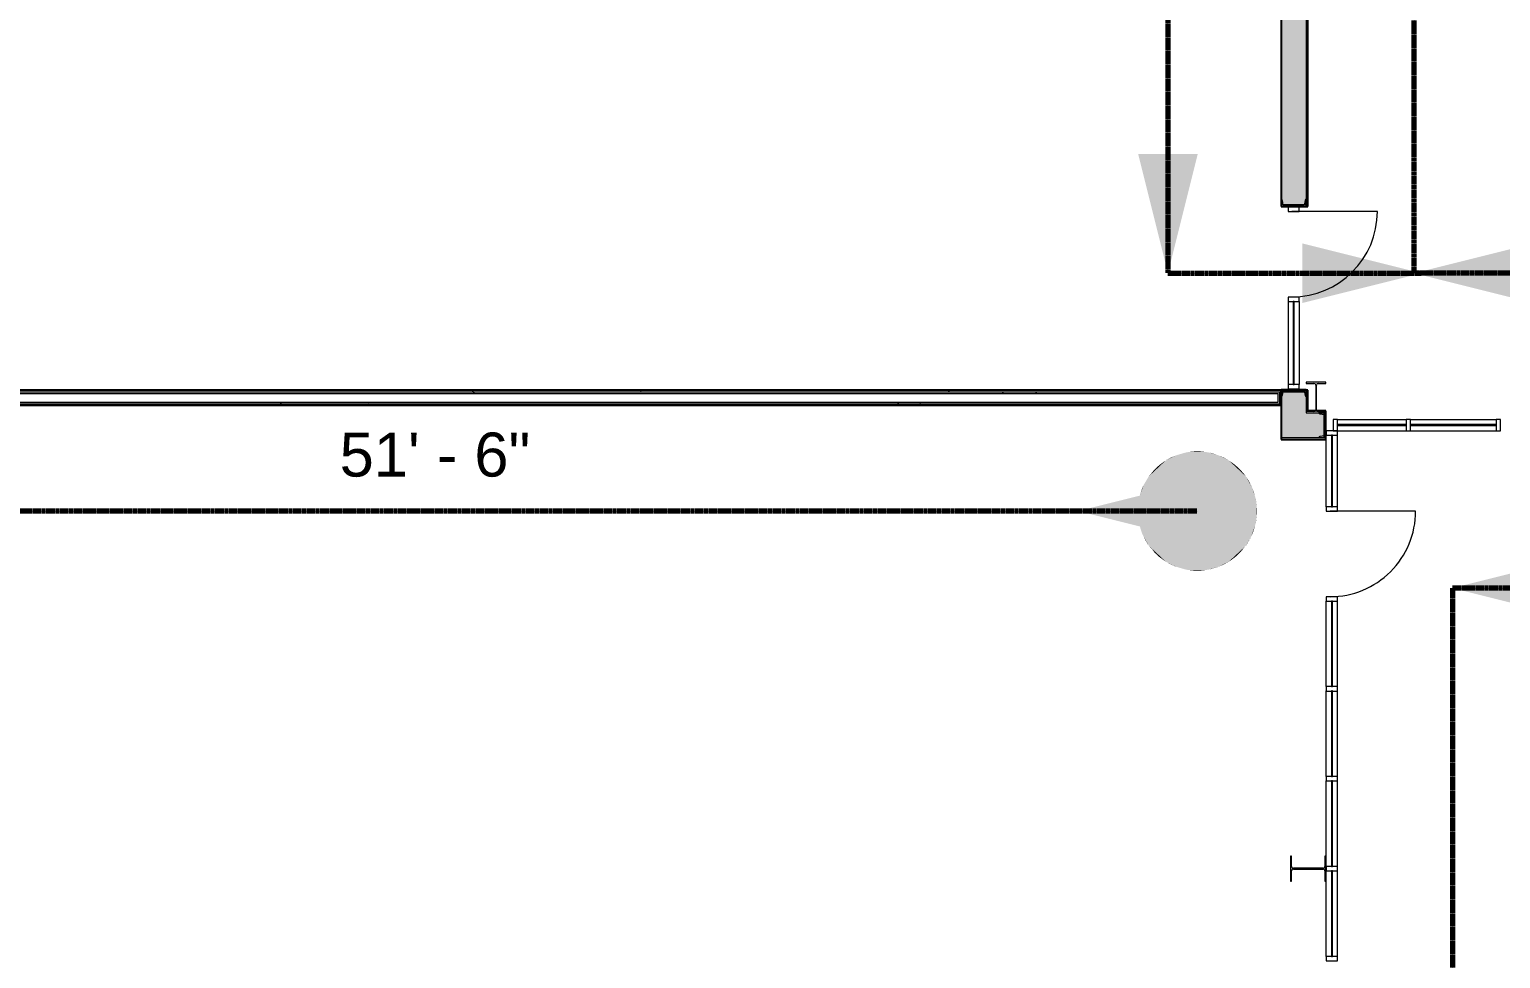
# Model space of a CAD drawing. Header units: inches. Extents: x 0 to 26364, y -23034 to 792.
# Drawn here: x 22278 to 22870, y -22579 to -22205 of the extents above; entities that cross this region are included whole.
import ezdxf

# ---------------------------------------------------------------- set-up
doc = ezdxf.new("R2010")
doc.units = ezdxf.units.IN
doc.header["$MEASUREMENT"] = 0
doc.linetypes.add('Dash', pattern=[0.25, 0.125, -0.125])
for name, color, linetype, lineweight in [('A-ANNO-IDEN', 131, 'Continuous', 9), ('A-ANNO-NOTE', 131, 'Continuous', 9), ('A-DOOR', 31, 'Continuous', 13), ('A-GENM', 13, 'Continuous', 13), ('A-GLAZ-CURT', 52, 'Continuous', 13), ('A-GLAZ-CWMG', 51, 'Continuous', 13), ('A-WALL', 113, 'Continuous', 13), ('A-WALL-PATT', 111, 'Continuous', 25), ('I-WALL', 2, 'Continuous', 13), ('S-COLS', 52, 'Continuous', 13)]:
    doc.layers.add(name, color=color, linetype=linetype, lineweight=lineweight)
doc.styles.add('Arial_1', font='arial.ttf', dxfattribs={"height": 17.703593})
pattern_1 = [(161.57, (0.96, 0.96), (-7.6802237, -0.0009796), [0, -54.643, 6.067, 0]), (18.43, (-0.96, 0.96), (-7.6802237, 0.0009796), [0, -54.643, 6.067, 0]), (108.43, (0.96, 0.96), (3.8382953, -19.20136532), [18.211, -42.499]), (71.57, (-0.96, 0.96), (3.8382953, 19.20136532), [18.211, -42.499])]
pattern_2 = [(45, (0, 0), (-19.00703, 19.00703), []), (45, (0, 28.8), (-19.00703, 19.00703), [])]
pattern_3 = [(0, (0, 0), (61.44, 15.36), [2.534, -43.546, 2.534, -43.546, -245.76]), (0, (0, 0), (61.44, 15.36), [-92.16, 2.534, -89.626, 2.534, -43.546, -107.52]), (0, (0, 0), (61.44, 15.36), [-230.4, 2.534, -28.186, 2.534, -74.266]), (120, (23.04, 7.68), (-44.02215, 45.528601), [2.534, -43.546, 2.534, -43.546, -245.76]), (120, (23.04, 7.68), (-44.02215, 45.528601), [-92.16, 2.534, -89.626, 2.534, -43.546, -107.52]), (120, (23.04, 7.68), (-44.02215, 45.528601), [-230.4, 2.534, -28.186, 2.534, -74.266]), (240, (30.72, 38.4), (-17.41785, -60.888601), [2.534, -43.546, 2.534, -43.546, -245.76]), (240, (30.72, 38.4), (-17.41785, -60.888601), [-92.16, 2.534, -89.626, 2.534, -43.546, -107.52]), (240, (30.72, 38.4), (-17.41785, -60.888601), [-230.4, 2.534, -28.186, 2.534, -74.266])]

# ---------------------------------------------------------------- blocks, each defined once
blk = doc.blocks.new('System Panel - Interior Glazing-1220293-Egress Plan')
at = {"layer": 'A-GLAZ-CURT', "lineweight": 9}
for p, q in [((17.21875, -0.5625), (-17.21875, -0.5625)), ((-17.21875, -0.5625), (-17.21875, -0.9375)), ((-17.21875, -0.9375), (17.21875, -0.9375)), ((17.21875, -0.9375), (17.21875, -0.5625))]:
    blk.add_line(p, q, dxfattribs=at)
blk = doc.blocks.new('System Panel - Interior Glazing-1316041-Egress Plan')
at = {"layer": 'A-GLAZ-CURT', "lineweight": 9}
for p, q in [((13.84375, -0.5625), (-13.84375, -0.5625)), ((-13.84375, -0.5625), (-13.84375, -0.9375)), ((-13.84375, -0.9375), (13.84375, -0.9375)), ((13.84375, -0.9375), (13.84375, -0.5625))]:
    blk.add_line(p, q, dxfattribs=at)
blk = doc.blocks.new('Rectangular Mullion - Interior 1_75_ x 4_5_-1179494-Egress Plan')
at = {"layer": 'A-GLAZ-CWMG'}
for p, q in [((24570.45, -22362.3), (24604.89, -22362.3)), ((24570.45, -22366.8), (24604.89, -22366.8))]:
    blk.add_line(p, q, dxfattribs=at)
blk = doc.blocks.new('Rectangular Mullion - Interior 1_75_ x 4_5_-1316040-Egress Plan')
at = {"layer": 'A-GLAZ-CWMG'}
for p, q in [((22804.02, -22362.3), (22831.7, -22362.3)), ((22804.02, -22366.8), (22831.7, -22366.8))]:
    blk.add_line(p, q, dxfattribs=at)
blk = doc.blocks.new('Rectangular Mullion - Interior 1_75_ x 4_5_-1220297-Egress Plan')
at = {"layer": 'A-GLAZ-CWMG'}
for p, q in [((-1.75, 3), (0, 3)), ((-1.75, -1.5), (-1.75, 3)), ((0, 3), (0, -1.5)), ((0, -1.5), (-1.75, -1.5))]:
    blk.add_line(p, q, dxfattribs=at)
blk = doc.blocks.new('Rectangular Mullion - Interior 1_75_ x 4_5_-1220290-Egress Plan')
at = {"layer": 'A-GLAZ-CWMG'}
for p, q in [((-0.875, 3), (0.875, 3)), ((-0.875, -1.5), (-0.875, 3)), ((0.875, 3), (0.875, -1.5)), ((0.875, -1.5), (-0.875, -1.5))]:
    blk.add_line(p, q, dxfattribs=at)
blk = doc.blocks.new('System Panel - Interior Glazing-1220302-Egress Plan')
at = {"layer": 'A-GLAZ-CURT', "lineweight": 9}
for p, q in [((16.71875, -0.5625), (-16.71875, -0.5625)), ((-16.71875, -0.5625), (-16.71875, -0.9375)), ((-16.71875, -0.9375), (16.71875, -0.9375)), ((16.71875, -0.9375), (16.71875, -0.5625))]:
    blk.add_line(p, q, dxfattribs=at)
blk = doc.blocks.new('Door_Single_Storefront - one-1371407-Egress Plan')
at = {"layer": 'A-DOOR'}
blk.add_line((-17.21875, 34.4375), (-17.21875, 0), dxfattribs=at)
blk.add_arc((-17.21875, 0), 34.4375, 360, 90, dxfattribs=at)
blk = doc.blocks.new('Rectangular Mullion - Interior 1_75_ x 4_5_-1305250-Egress Plan')
at = {"layer": 'A-GLAZ-CWMG'}
for p, q in [((22784.14, -22314.74), (22784.14, -22348.18)), ((22788.64, -22314.74), (22788.64, -22348.18))]:
    blk.add_line(p, q, dxfattribs=at)
blk = doc.blocks.new('Rectangular Mullion - Interior 1_75_ x 4_5_-1220298-Egress Plan')
at = {"layer": 'A-GLAZ-CWMG'}
for p, q in [((0, 3), (-1.75, 3)), ((-1.75, 3), (-1.75, -1.5)), ((0, -1.5), (0, 3)), ((-1.75, -1.5), (0, -1.5))]:
    blk.add_line(p, q, dxfattribs=at)
blk = doc.blocks.new('System Panel - Interior Glazing-1316223-Egress Plan')
at = {"layer": 'A-GLAZ-CURT', "lineweight": 9}
for p, q in [((14.4375, 0.9375), (-14.4375, 0.9375)), ((-14.4375, 0.9375), (-14.4375, 0.5625)), ((-14.4375, 0.5625), (14.4375, 0.5625)), ((14.4375, 0.5625), (14.4375, 0.9375))]:
    blk.add_line(p, q, dxfattribs=at)
blk = doc.blocks.new('Rectangular Mullion - Interior 1_75_ x 4_5_-1316220-Egress Plan')
at = {"layer": 'A-GLAZ-CWMG'}
for p, q in [((22799.52, -22397.43), (22799.52, -22368.55)), ((22804.02, -22397.43), (22804.02, -22368.55))]:
    blk.add_line(p, q, dxfattribs=at)
blk = doc.blocks.new('Rectangular Mullion - Interior 1_75_ x 4_5_-1220308-Egress Plan')
at = {"layer": 'A-GLAZ-CWMG'}
for p, q in [((0, 1.5), (-1.75, 1.5)), ((-1.75, 1.5), (-1.75, -3)), ((0, -3), (0, 1.5)), ((-1.75, -3), (0, -3))]:
    blk.add_line(p, q, dxfattribs=at)
blk = doc.blocks.new('System Panel - Interior Glazing-1220306-Egress Plan')
at = {"layer": 'A-GLAZ-CURT', "lineweight": 9}
for p, q in [((17.21875, 0.9375), (-17.21875, 0.9375)), ((-17.21875, 0.9375), (-17.21875, 0.5625)), ((-17.21875, 0.5625), (17.21875, 0.5625)), ((17.21875, 0.5625), (17.21875, 0.9375))]:
    blk.add_line(p, q, dxfattribs=at)
blk = doc.blocks.new('Rectangular Mullion - Interior 1_75_ x 4_5_-1314717-Egress Plan')
at = {"layer": 'A-GLAZ-CWMG'}
for p, q in [((22799.52, -22542.18), (22799.52, -22507.74)), ((22804.02, -22542.18), (22804.02, -22507.74))]:
    blk.add_line(p, q, dxfattribs=at)
blk = doc.blocks.new('Rectangular Mullion - Interior 1_75_ x 4_5_-1314720-Egress Plan')
at = {"layer": 'A-GLAZ-CWMG'}
for p, q in [((-0.875, 1.5), (0.875, 1.5)), ((-0.875, -3), (-0.875, 1.5)), ((0.875, 1.5), (0.875, -3)), ((0.875, -3), (-0.875, -3))]:
    blk.add_line(p, q, dxfattribs=at)
blk = doc.blocks.new('Door_Single_Storefront - one-1371409-Egress Plan')
at = {"layer": 'A-DOOR'}
blk.add_line((-17.21875, 34.4375), (-17.21875, 0), dxfattribs=at)
blk.add_arc((-17.21875, 0), 34.4375, 360, 90, dxfattribs=at)
blk = doc.blocks.new('Rectangular Mullion - Interior 1_75_ x 4_5_-1315442-Egress Plan')
at = {"layer": 'A-GLAZ-CWMG'}
for p, q in [((22799.52, -22469.8), (22799.52, -22435.37)), ((22804.02, -22469.8), (22804.02, -22435.37))]:
    blk.add_line(p, q, dxfattribs=at)
blk = doc.blocks.new('Path of Travel - 01 Start-1856035-Egress Plan')
at = {"layer": 'A-GENM', "linetype": 'Dash', "lineweight": 70}
blk.add_line((8.96, 0), (625.96, 0), dxfattribs=at)
blk = doc.blocks.new('Path of Travel - 02 Middle-1855728-Egress Plan')
at = {"layer": 'A-GENM', "linetype": 'Dash', "lineweight": 70}
blk.add_line((8.96, 0), (434.96, 0), dxfattribs=at)
blk = doc.blocks.new('Path of Travel - 02 Middle-1854599-Egress Plan')
at = {"layer": 'A-GENM', "linetype": 'Dash', "lineweight": 70}
blk.add_line((8.96, 0), (424.26, 0), dxfattribs=at)
blk = doc.blocks.new('Path of Travel - 02 Middle-1852239-Egress Plan')
at = {"layer": 'A-GENM', "linetype": 'Dash', "lineweight": 70}
blk.add_line((8.96, 0), (110.96, 0), dxfattribs=at)
blk = doc.blocks.new('Path of Travel - 01 Start-1852366-Egress Plan')
at = {"layer": 'A-GENM', "linetype": 'Dash', "lineweight": 70}
blk.add_line((8.96, 0), (626.96, 0), dxfattribs=at)
blk = doc.blocks.new('Path of Travel - 02 Middle-1854587-Egress Plan')
at = {"layer": 'A-GENM', "linetype": 'Dash', "lineweight": 70}
blk.add_line((8.96, 0), (2057.96, 0), dxfattribs=at)
blk = doc.blocks.new('Path of Travel - 02 Middle-1854605-Egress Plan')
at = {"layer": 'A-GENM', "linetype": 'Dash', "lineweight": 70}
blk.add_line((8.96, 0), (733.08, 0), dxfattribs=at)

msp = doc.modelspace()

# ---------------------------------------------------------------- hatches: boundary and pattern name
at = {"layer": 'A-ANNO-NOTE'}
for points in [[(22735.81, -22303.41), (22747.81, -22255.41), (22723.81, -22255.41), (22724.78, -22259.29)], [(22789.81, -22315.41), (22837.81, -22303.41), (22789.81, -22291.41)], [(22882.83, -22315.41), (22882.83, -22291.41), (22834.83, -22303.41), (22854.69, -22308.38)], [(22744.24, -22375.36), (22750.99, -22375.36), (22748.74, -22375.15)], [(22744.24, -22375.36), (22748.74, -22375.15), (22746.49, -22375.15)], [(22769.21, -22409.6), (22760.26, -22378.73), (22726.02, -22388.65)], [(22726.02, -22388.65), (22760.26, -22378.73), (22734.97, -22378.73)], [(22726.02, -22388.65), (22734.97, -22378.73), (22728.09, -22385.17)], [(22728.09, -22385.17), (22734.97, -22378.73), (22732.4, -22380.57)], [(22728.09, -22385.17), (22732.4, -22380.57), (22730.41, -22382.4)], [(22734.97, -22378.73), (22760.26, -22378.73), (22756.22, -22376.72)], [(22734.97, -22378.73), (22756.22, -22376.72), (22739.01, -22376.72)], [(22734.97, -22378.73), (22739.01, -22376.72), (22736.94, -22377.63)], [(22756.22, -22376.72), (22742.91, -22375.59), (22739.01, -22376.72)], [(22752.33, -22375.59), (22744.24, -22375.36), (22742.91, -22375.59)], [(22756.22, -22376.72), (22752.33, -22375.59), (22742.91, -22375.59)], [(22752.33, -22375.59), (22750.99, -22375.36), (22744.24, -22375.36)], [(22756.22, -22376.72), (22753.65, -22375.9), (22752.33, -22375.59)], [(22760.26, -22378.73), (22758.29, -22377.63), (22756.22, -22376.72)], [(22771.01, -22393.75), (22767.14, -22385.17), (22760.26, -22378.73)], [(22769.21, -22409.6), (22771.01, -22393.75), (22760.26, -22378.73)], [(22767.14, -22385.17), (22762.83, -22380.57), (22760.26, -22378.73)], [(22767.14, -22385.17), (22764.82, -22382.4), (22762.83, -22380.57)], [(22767.14, -22385.17), (22766.32, -22384.09), (22764.82, -22382.4)], [(22769.77, -22389.89), (22767.89, -22386.29), (22767.14, -22385.17)], [(22771.01, -22393.75), (22769.77, -22389.89), (22767.14, -22385.17)], [(22769.77, -22389.89), (22768.59, -22387.45), (22767.89, -22386.29)], [(22747.62, -22411.13), (22747.62, -22387.13), (22699.62, -22399.13), (22714.32, -22402.8)], [(22724.23, -22404.5), (22726.02, -22388.65), (22724.23, -22393.75)], [(22724.23, -22393.75), (22726.02, -22388.65), (22725.46, -22389.89)], [(22734.97, -22419.52), (22726.02, -22388.65), (22724.23, -22404.5), (22731.18, -22414.23)], [(22734.97, -22419.52), (22769.21, -22409.6), (22726.02, -22388.65), (22733.43, -22414.23)], [(22771.01, -22393.75), (22770.25, -22391.15), (22769.77, -22389.89)], [(22723.72, -22401.38), (22724.23, -22393.75), (22723.72, -22396.87)], [(22724.23, -22404.5), (22724.23, -22393.75), (22723.72, -22401.38)], [(22769.21, -22409.6), (22771.01, -22404.5), (22771.01, -22393.75)], [(22771.51, -22396.87), (22771.27, -22395.08), (22771.01, -22393.75)], [(22771.01, -22404.5), (22771.51, -22396.87), (22771.01, -22393.75)], [(22771.01, -22404.5), (22771.51, -22401.38), (22771.51, -22396.87)], [(22771.51, -22401.38), (22771.55, -22400.93), (22771.55, -22397.32)], [(22771.55, -22400.93), (22771.61, -22399.58), (22771.55, -22397.32)], [(22734.97, -22419.52), (22724.23, -22404.5), (22728.09, -22413.09), (22729.31, -22414.23)], [(22728.09, -22413.09), (22724.23, -22404.5), (22725.46, -22408.36)], [(22769.21, -22409.6), (22769.77, -22408.36), (22771.01, -22404.5)], [(22769.77, -22408.36), (22770.25, -22407.1), (22771.01, -22404.5)], [(22771.01, -22404.5), (22771.27, -22403.17), (22771.51, -22401.38)], [(22728.09, -22413.09), (22725.46, -22408.36), (22727.34, -22411.96)], [(22760.26, -22419.52), (22769.21, -22409.6), (22734.97, -22419.52)], [(22760.26, -22419.52), (22767.14, -22413.09), (22769.21, -22409.6), (22765.04, -22414.23)], [(22767.14, -22413.09), (22767.89, -22411.96), (22769.21, -22409.6)], [(22734.97, -22419.52), (22728.09, -22413.09), (22732.4, -22417.69)], [(22732.4, -22417.69), (22729.05, -22414.23), (22730.41, -22415.86)], [(22760.26, -22419.52), (22762.83, -22417.69), (22767.14, -22413.09), (22765.92, -22414.23)], [(22762.83, -22417.69), (22764.82, -22415.86), (22766.07, -22414.23)], [(22764.82, -22415.86), (22766.32, -22414.17), (22766.19, -22414.23)], [(22739.01, -22421.53), (22734.97, -22419.52), (22736.94, -22420.62)], [(22739.01, -22421.53), (22760.26, -22419.52), (22734.97, -22419.52)], [(22756.22, -22421.53), (22760.26, -22419.52), (22739.01, -22421.53)], [(22752.33, -22422.66), (22756.22, -22421.53), (22739.01, -22421.53)], [(22742.91, -22422.66), (22752.33, -22422.66), (22739.01, -22421.53)], [(22752.33, -22422.66), (22753.65, -22422.36), (22756.22, -22421.53)], [(22756.22, -22421.53), (22758.29, -22420.62), (22760.26, -22419.52)], [(22760.26, -22419.52), (22761.02, -22419.03), (22762.83, -22417.69)], [(22898.23, -22442.15), (22898.23, -22418.15), (22850.23, -22430.15)], [(22750.99, -22422.89), (22752.33, -22422.66), (22742.91, -22422.66)], [(22750.99, -22422.89), (22742.91, -22422.66), (22744.24, -22422.89)], [(22746.49, -22423.1), (22750.99, -22422.89), (22744.24, -22422.89)], [(22748.74, -22423.1), (22750.99, -22422.89), (22746.49, -22423.1)]]:
    msp.add_hatch(color=256, dxfattribs=at).paths.add_polyline_path(points, flags=0)
at = {"layer": 'A-WALL-PATT', "lineweight": 9}
h = msp.add_hatch(dxfattribs=at)
h.set_pattern_fill('FP_11', color=256, style=0, pattern_type=2)
h.set_pattern_definition(pattern_1)
h.paths.add_polyline_path([(22791.39, -22359.55), (22791.39, -22351.3), (22781.39, -22351.3), (22781.39, -22359.55), (22784.51, -22359.55)], flags=0)
h.paths.add_polyline_path([(22791.39, -22275.8), (22791.39, -21852.3), (22781.39, -21852.3), (22781.39, -22275.8)], flags=0)
h = msp.add_hatch(dxfattribs=at)
h.set_pattern_fill('FP_10', color=256, style=0, pattern_type=2)
h.set_pattern_definition(pattern_3)
h.paths.add_polyline_path([(22780.76, -22351.18), (22781.39, -22351.18), (22781.39, -22350.55), (22069.64, -22350.55), (22069.64, -22351.18), (22714.32, -22351.18)], flags=0)
h = msp.add_hatch(dxfattribs=at)
h.set_pattern_fill('FP_10', color=256, style=0, pattern_type=2)
h.set_pattern_definition(pattern_3)
h.paths.add_polyline_path([(22781.39, -22356.55), (22781.39, -22351.18), (22780.76, -22351.18), (22780.76, -22355.93), (22069.64, -22355.93), (22069.64, -22356.55), (22714.32, -22356.55)], flags=0)
h = msp.add_hatch(dxfattribs=at)
h.set_pattern_fill('FP_10', color=256, style=0, pattern_type=2)
h.set_pattern_definition(pattern_3)
h.paths.add_polyline_path([(22780.14, -22351.8), (22780.76, -22351.8), (22780.76, -22351.18), (22069.64, -22351.18), (22069.64, -22351.8), (22714.32, -22351.8)], flags=0)
h = msp.add_hatch(dxfattribs=at)
h.set_pattern_fill('FP_10', color=256, style=0, pattern_type=2)
h.set_pattern_definition(pattern_3)
h.paths.add_polyline_path([(22780.76, -22355.93), (22780.76, -22351.8), (22780.14, -22351.8), (22780.14, -22355.3), (22069.64, -22355.3), (22069.64, -22355.93), (22714.32, -22355.93)], flags=0)
h = msp.add_hatch(dxfattribs=at)
h.set_pattern_fill('FP_11', color=256, style=0, pattern_type=2)
h.set_pattern_definition(pattern_1)
h.paths.add_polyline_path([(25738.77, -22369.55), (25738.77, -22359.55), (25563.52, -22359.55), (25563.52, -22369.55), (25662.11, -22369.55)], flags=0)
h.paths.add_polyline_path([(25481.52, -22369.55), (25481.52, -22359.55), (25161.52, -22359.55), (25161.52, -22369.55), (25381.37, -22369.55)], flags=0)
h.paths.add_polyline_path([(25118.02, -22369.55), (25118.02, -22359.55), (24920.27, -22359.55), (24920.27, -22369.55), (25100.63, -22369.55)], flags=0)
h.paths.add_polyline_path([(24842.14, -22369.55), (24842.14, -22359.55), (24630.77, -22359.55), (24630.77, -22369.55), (24819.89, -22369.55)], flags=0)
h.paths.add_polyline_path([(22798.64, -22369.55), (22798.64, -22359.55), (22781.39, -22359.55), (22781.39, -22369.55), (22784.51, -22369.55)], flags=0)
at = {"layer": 'S-COLS', "lineweight": 9}
h = msp.add_hatch(dxfattribs=at)
h.set_pattern_fill('FP_8', color=256, style=0, pattern_type=2)
h.set_pattern_definition(pattern_2)
h.paths.add_polyline_path([(22791.39, -22276.55), (22791.39, -22273.66), (22791.08, -22273.79), (22790.95, -22274.1), (22790.65, -22276.03), (22782.13, -22276.03), (22781.7, -22273.79), (22781.39, -22273.66), (22781.39, -22276.55)], flags=0)
h = msp.add_hatch(dxfattribs=at)
h.set_pattern_fill('FP_8', color=256, style=0, pattern_type=2)
h.set_pattern_definition(pattern_2)
h.paths.add_polyline_path([(22781.39, -22353.07), (22781.7, -22352.94), (22781.83, -22352.63), (22782.13, -22350.7), (22790.65, -22350.7), (22791.08, -22352.94), (22791.39, -22353.07), (22791.39, -22350.18), (22781.39, -22350.18)], flags=0)
h = msp.add_hatch(dxfattribs=at)
h.set_pattern_fill('FP_8', color=256, style=0, pattern_type=2)
h.set_pattern_definition(pattern_2)
h.paths.add_polyline_path([(22799.39, -22369.55), (22799.39, -22359.55), (22796.5, -22359.55), (22796.63, -22359.86), (22796.94, -22359.99), (22798.86, -22360.29), (22798.86, -22368.81), (22796.63, -22369.24), (22796.5, -22369.55)], flags=0)

# ---------------------------------------------------------------- linework, layer by layer
at = {"layer": 'A-WALL', "lineweight": 9}
for p, q in [((22791.39, -21852.3), (22791.39, -22275.8)), ((22781.39, -22275.8), (22791.39, -22275.8)), ((22069.64, -22351.18), (22780.76, -22351.18)), ((22780.76, -22355.93), (22780.76, -22351.18)), ((22791.39, -22351.3), (22781.39, -22351.3)), ((22791.39, -22351.3), (22791.39, -22359.55)), ((22069.64, -22351.8), (22780.14, -22351.8)), ((22069.64, -22355.3), (22780.14, -22355.3)), ((22069.64, -22355.93), (22780.76, -22355.93)), ((22780.14, -22355.3), (22780.14, -22351.8)), ((22791.39, -22359.55), (22798.64, -22359.55)), ((22798.64, -22369.55), (22798.64, -22359.55)), ((22781.39, -22369.55), (22798.64, -22369.55))]:
    msp.add_line(p, q, dxfattribs=at)
at = {"layer": 'I-WALL', "lineweight": 25}
for p, q in [((22792.14, -22276.55), (22792.14, -21603.92)), ((22781.39, -21851.55), (22781.39, -22276.55)), ((22781.39, -22276.55), (22792.14, -22276.55)), ((22792.14, -22350.55), (22069.64, -22350.55)), ((22781.39, -22350.55), (22781.39, -22370.3)), ((22781.39, -22356.55), (22781.39, -22350.55)), ((22792.14, -22358.8), (22792.14, -22350.55)), ((22069.64, -22356.55), (22781.39, -22356.55)), ((22799.39, -22358.8), (22792.14, -22358.8)), ((22799.39, -22370.3), (22799.39, -22358.8)), ((22781.39, -22370.3), (22799.39, -22370.3))]:
    msp.add_line(p, q, dxfattribs=at)
at = {"layer": 'S-COLS', "lineweight": 15}
for p, q in [((22781.39, -22273.66), (22781.39, -22276.55)), ((22782.13, -22276.03), (22781.83, -22274.1)), ((22790.95, -22274.1), (22790.65, -22276.03)), ((22791.39, -22276.55), (22791.39, -22273.66)), ((22781.39, -22276.55), (22791.39, -22276.55)), ((22790.65, -22276.03), (22782.13, -22276.03)), ((22791.39, -22350.18), (22781.39, -22350.18)), ((22781.39, -22350.18), (22781.39, -22353.07)), ((22781.83, -22352.63), (22782.13, -22350.7)), ((22782.13, -22350.7), (22790.65, -22350.7)), ((22790.65, -22350.7), (22790.95, -22352.63)), ((22799.39, -22347.3), (22791.39, -22347.3)), ((22791.39, -22347.3), (22791.39, -22347.74)), ((22791.39, -22347.74), (22794.55, -22347.74)), ((22791.39, -22353.07), (22791.39, -22350.18)), ((22795.25, -22348.43), (22795.25, -22358.43)), ((22795.53, -22358.43), (22795.53, -22348.43)), ((22796.23, -22347.74), (22799.39, -22347.74)), ((22799.39, -22347.74), (22799.39, -22347.3)), ((22794.55, -22359.12), (22791.39, -22359.12)), ((22791.39, -22359.12), (22791.39, -22359.55)), ((22791.39, -22359.55), (22799.39, -22359.55)), ((22799.39, -22359.12), (22796.23, -22359.12)), ((22799.39, -22359.55), (22796.5, -22359.55)), ((22796.94, -22359.99), (22798.86, -22360.29)), ((22798.86, -22360.29), (22798.86, -22368.81)), ((22799.39, -22359.55), (22799.39, -22359.12)), ((22799.39, -22369.55), (22799.39, -22359.55)), ((22798.86, -22368.81), (22796.94, -22369.12)), ((22796.5, -22369.55), (22799.39, -22369.55)), ((22785.57, -22538.05), (22785.14, -22538.05)), ((22785.14, -22538.05), (22785.14, -22548.05)), ((22785.57, -22542.22), (22785.57, -22538.05)), ((22799.39, -22538.05), (22798.96, -22538.05)), ((22798.96, -22538.05), (22798.96, -22542.22)), ((22799.39, -22548.05), (22799.39, -22538.05)), ((22785.57, -22548.05), (22785.57, -22543.89)), ((22798.27, -22542.91), (22786.27, -22542.91)), ((22786.27, -22543.2), (22798.27, -22543.2)), ((22798.96, -22543.89), (22798.96, -22548.05)), ((22785.14, -22548.05), (22785.57, -22548.05)), ((22798.96, -22548.05), (22799.39, -22548.05))]:
    msp.add_line(p, q, dxfattribs=at)
for centre, radius, start, end in [((22781.39, -22274.1), 0.436, 360, 90), ((22791.39, -22274.1), 0.436, 90, 180), ((22794.55, -22348.43), 0.691, 0, 90), ((22796.23, -22348.43), 0.691, 90, 180), ((22781.39, -22352.63), 0.436, 270, 0), ((22791.39, -22352.63), 0.436, 180, 270), ((22794.55, -22358.43), 0.691, 270, 0), ((22796.23, -22358.43), 0.691, 180, 270), ((22796.94, -22359.55), 0.436, 180, 270), ((22796.94, -22369.55), 0.436, 90, 180), ((22786.27, -22542.22), 0.691, 180, 270), ((22786.27, -22543.89), 0.691, 90, 180), ((22798.27, -22542.22), 0.691, 270, 0), ((22798.27, -22543.89), 0.691, 0, 90)]:
    msp.add_arc(centre, radius, start, end, dxfattribs=at)

# ---------------------------------------------------------------- block references
at = {"layer": 'A-DOOR'}
for name, p, rotation in [('Door_Single_Storefront - one-1371407-Egress Plan', (22785.64, -22295.77), 270), ('Door_Single_Storefront - one-1371409-Egress Plan', (22801.02, -22416.4), 270.0000000000069)]:
    msp.add_blockref(name, p, dxfattribs=dict(at, rotation=rotation))
at = {"layer": 'A-GENM'}
for name, p, rotation in [('Path of Travel - 02 Middle-1854605-Egress Plan', (22834.83, -22312.37), 90), ('Path of Travel - 02 Middle-1854599-Egress Plan', (22735.81, -21879.15), 270), ('Path of Travel - 02 Middle-1854587-Egress Plan', (24892.79, -22303.41), 180), ('Path of Travel - 01 Start-1852366-Egress Plan', (22756.58, -22399.13), 180), ('Path of Travel - 01 Start-1856035-Egress Plan', (23476.19, -22430.15), 180), ('Path of Travel - 02 Middle-1855728-Egress Plan', (22850.23, -22421.19), 270)]:
    msp.add_blockref(name, p, dxfattribs=dict(at, rotation=rotation))
msp.add_blockref('Path of Travel - 02 Middle-1852239-Egress Plan', (22726.85, -22303.41), dxfattribs=at)
at = {"layer": 'A-GLAZ-CURT'}
for name, p, rotation in [('System Panel - Interior Glazing-1220302-Egress Plan', (22785.64, -22331.46), 90), ('System Panel - Interior Glazing-1316223-Egress Plan', (22801.02, -22382.99), 270.0000000000069), ('System Panel - Interior Glazing-1316041-Egress Plan', (22817.86, -22365.3), 180), ('System Panel - Interior Glazing-1220293-Egress Plan', (22850.67, -22365.3), 180), ('System Panel - Interior Glazing-1220306-Egress Plan', (22801.02, -22452.58), 270.0000000000069), ('System Panel - Interior Glazing-1220306-Egress Plan', (22801.02, -22488.77), 270.0000000000069), ('System Panel - Interior Glazing-1220306-Egress Plan', (22801.02, -22524.96), 270.0000000000069), ('System Panel - Interior Glazing-1220306-Egress Plan', (22801.02, -22561.15), 270.0000000000069)]:
    msp.add_blockref(name, p, dxfattribs=dict(at, rotation=rotation))
at = {"layer": 'A-GLAZ-CWMG', "extrusion": (0, 0, -1)}
for name, p, rotation in [('Rectangular Mullion - Interior 1_75_ x 4_5_-1220297-Egress Plan', (-22785.64, -22276.8), 90), ('Rectangular Mullion - Interior 1_75_ x 4_5_-1220290-Egress Plan', (-22785.64, -22313.87), 90), ('Rectangular Mullion - Interior 1_75_ x 4_5_-1314720-Egress Plan', (-22801.02, -22398.3), 269.9999999999931), ('Rectangular Mullion - Interior 1_75_ x 4_5_-1314720-Egress Plan', (-22801.02, -22434.49), 269.9999999999931), ('Rectangular Mullion - Interior 1_75_ x 4_5_-1314720-Egress Plan', (-22801.02, -22470.68), 269.9999999999931), ('Rectangular Mullion - Interior 1_75_ x 4_5_-1314720-Egress Plan', (-22801.02, -22506.87), 269.9999999999931), ('Rectangular Mullion - Interior 1_75_ x 4_5_-1314720-Egress Plan', (-22801.02, -22543.05), 269.9999999999931), ('Rectangular Mullion - Interior 1_75_ x 4_5_-1314720-Egress Plan', (-22801.02, -22579.24), 269.9999999999931)]:
    msp.add_blockref(name, p, dxfattribs=dict(at, rotation=rotation))
at = {"layer": 'A-GLAZ-CWMG'}
for name, p in [('Rectangular Mullion - Interior 1_75_ x 4_5_-1305250-Egress Plan', (0, 0)), ('Rectangular Mullion - Interior 1_75_ x 4_5_-1316040-Egress Plan', (0, 0)), ('Rectangular Mullion - Interior 1_75_ x 4_5_-1179494-Egress Plan', (-1737, 0)), ('Rectangular Mullion - Interior 1_75_ x 4_5_-1316220-Egress Plan', (0, 0)), ('Rectangular Mullion - Interior 1_75_ x 4_5_-1315442-Egress Plan', (0, 0)), ('Rectangular Mullion - Interior 1_75_ x 4_5_-1314717-Egress Plan', (0, 36.19)), ('Rectangular Mullion - Interior 1_75_ x 4_5_-1314717-Egress Plan', (0, 0)), ('Rectangular Mullion - Interior 1_75_ x 4_5_-1314717-Egress Plan', (0, -36.19))]:
    msp.add_blockref(name, p, dxfattribs=at)
for name, p, rotation in [('Rectangular Mullion - Interior 1_75_ x 4_5_-1220298-Egress Plan', (22785.64, -22349.93), 270), ('Rectangular Mullion - Interior 1_75_ x 4_5_-1220308-Egress Plan', (22801.02, -22366.8), 90.00000000000688)]:
    msp.add_blockref(name, p, dxfattribs=dict(at, rotation=rotation))
at = {"layer": 'A-GLAZ-CWMG', "extrusion": (0, 0, -1)}
for name, p in [('Rectangular Mullion - Interior 1_75_ x 4_5_-1220297-Egress Plan', (-22802.27, -22365.3)), ('Rectangular Mullion - Interior 1_75_ x 4_5_-1220290-Egress Plan', (-22832.58, -22365.3)), ('Rectangular Mullion - Interior 1_75_ x 4_5_-1220290-Egress Plan', (-22868.77, -22365.3))]:
    msp.add_blockref(name, p, dxfattribs=at)

# ---------------------------------------------------------------- texts
at = {"layer": 'A-ANNO-IDEN', "insert": (22440.88, -22367.55), "char_height": 17.704, "width": 91.368, "attachment_point": 2, "line_spacing_factor": 0.938532, "style": 'Arial_1', "bg_fill": 3, "box_fill_scale": 1.25, "bg_fill_color": 0, "bg_fill_transparency": 0}
msp.add_mtext('51\' - 6"', dxfattribs=at)

doc.saveas('drawing.dxf')
